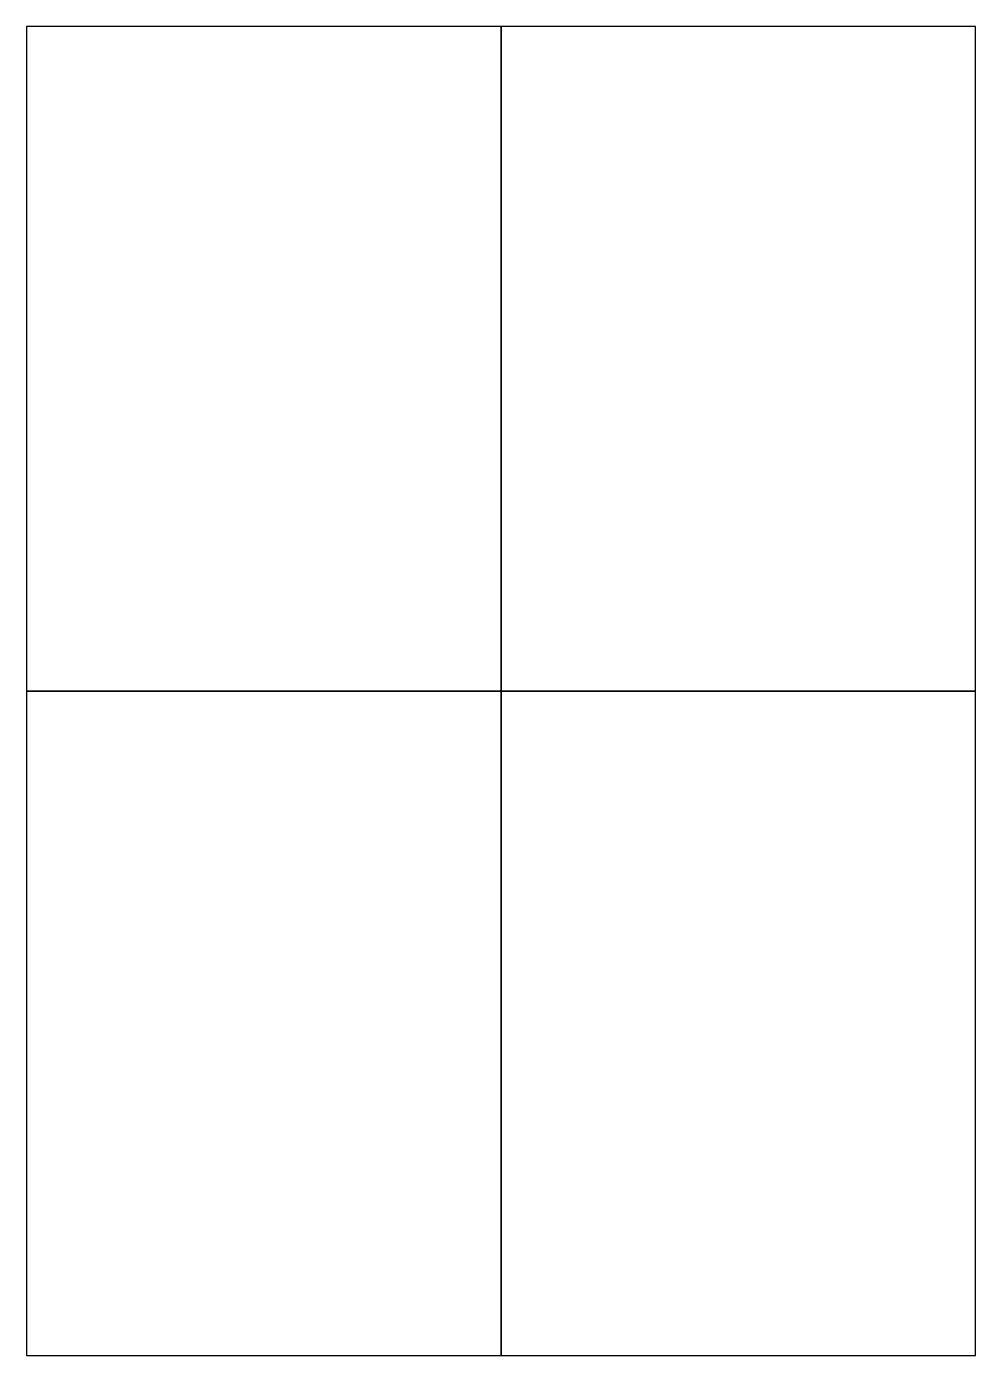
# Model space of a CAD drawing. Header units: millimetres. Extents: x 5 to 205, y 8 to 288.
import ezdxf

# ---------------------------------------------------------------- set-up
doc = ezdxf.new("R2010")
doc.units = ezdxf.units.MM

msp = doc.modelspace()

# ---------------------------------------------------------------- linework, layer by layer
at = {"layer": 'CUT'}
for points in [[(5, 148.5), (105, 148.5), (105, 288.5), (5, 288.5)], [(105, 148.5), (205, 148.5), (205, 288.5), (105, 288.5)], [(5, 8.5), (105, 8.5), (105, 148.5), (5, 148.5)], [(105, 8.5), (205, 8.5), (205, 148.5), (105, 148.5)]]:
    msp.add_lwpolyline(points, close=True, dxfattribs=at)

doc.saveas('drawing.dxf')
